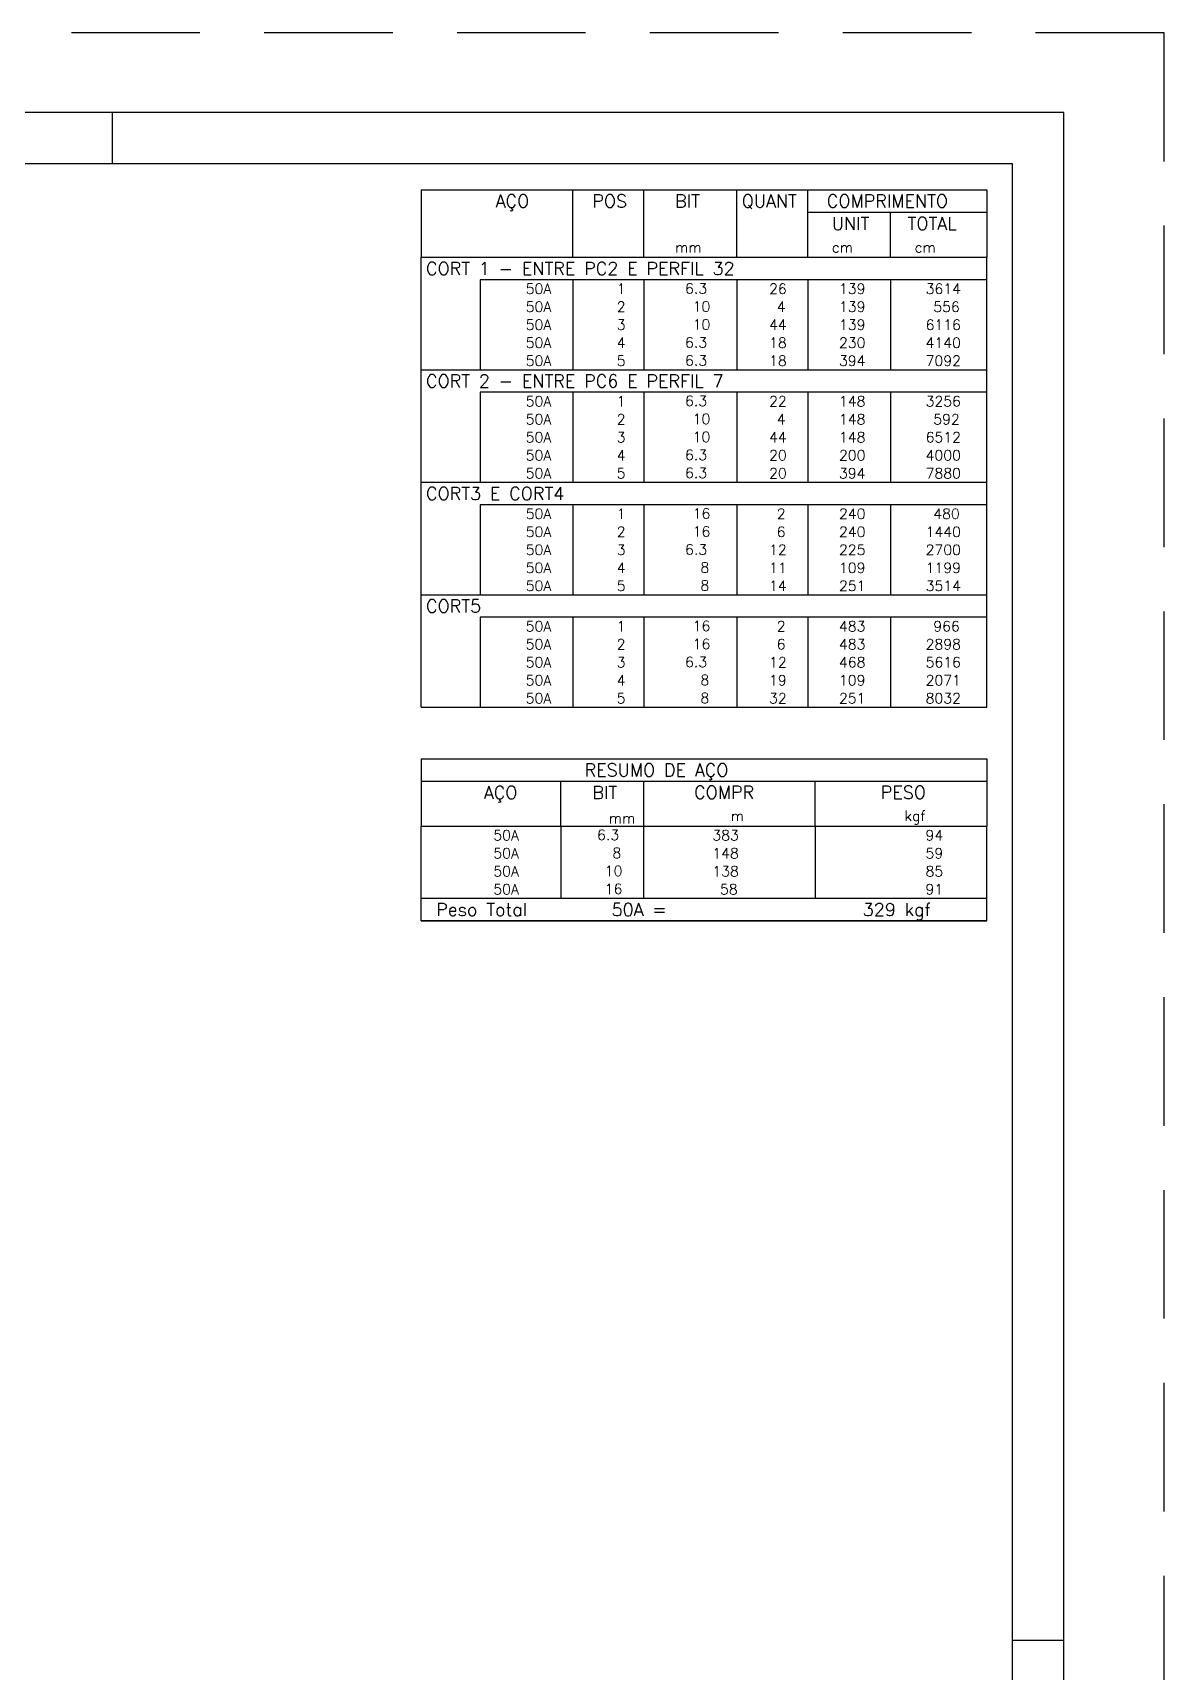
# Model space of a CAD drawing. Extents: x -1.9 to 86, y -1.2 to 61.3.
# Drawn here: x 64.05 to 86.05, y 29.43 to 61.31 of the extents above; entities that cross this region are included whole.
import ezdxf

# ---------------------------------------------------------------- set-up
doc = ezdxf.new("R2010")
doc.units = 0
doc.header["$MEASUREMENT"] = 0
doc.linetypes.add('HIDDEN', pattern=[0.375, 0.25, -0.125])
doc.layers.get('0').update_dxf_attribs({"linetype": 'CONTINUOUS'})
doc.layers.get('Defpoints').update_dxf_attribs({"linetype": 'CONTINUOUS'})
doc.layers.add('ARQ_FOLHA', color=7, linetype='CONTINUOUS')
doc.layers.add('PENA_02', color=2, linetype='CONTINUOUS')
doc.styles.get("Standard").update_dxf_attribs({"font": 'ROMANS.SHX'})

# ---------------------------------------------------------------- blocks, each defined once
blk = doc.blocks.new('FOLHA A1 - 841 X 594')
at = {"layer": 'ARQ_FOLHA', "color": 1}
for p, q in [((-185, 584), (-185, 594)), ((-10, 297), (0, 297))]:
    blk.add_line(p, q, dxfattribs=at)
for points in [[(-841, 0), (0, 0), (0, 594), (-841, 594)], [(-816, 10), (-10, 10), (-10, 584), (-816, 584)]]:
    blk.add_lwpolyline(points, close=True, dxfattribs=at)
at = {"layer": 'Defpoints', "color": 8, "linetype": 'HIDDEN', "ltscale": 100}
blk.add_lwpolyline([(-860.5, 609.5), (-860.5, -15.5), (19.5, -15.5), (19.5, 609.5)], close=True, dxfattribs=at)
blk = doc.blocks.new('*U23')
blk.add_blockref('FOLHA A1 - 841 X 594', (0, 0))

msp = doc.modelspace()

# ---------------------------------------------------------------- linework, layer by layer
at = {"layer": 'PENA_02', "linetype": 'Continuous'}
for p, q in [((71.6, 58.253), (71.6, 56.941)), ((71.6, 58.253), (82.6, 58.253)), ((74.55, 56.941), (74.55, 58.253)), ((75.93, 56.941), (75.93, 58.253)), ((77.74, 56.941), (77.74, 58.253)), ((79.12, 56.941), (79.12, 58.253)), ((82.6, 58.253), (82.6, 56.941)), ((79.12, 57.816), (82.6, 57.816)), ((80.73, 56.941), (80.73, 57.816)), ((71.6, 56.941), (82.6, 56.941)), ((71.6, 56.503), (71.6, 56.941)), ((71.6, 56.941), (82.6, 56.941)), ((82.6, 56.503), (82.6, 56.941)), ((71.6, 56.153), (71.6, 56.503)), ((82.6, 56.503), (72.75, 56.503)), ((72.75, 56.503), (72.75, 56.153)), ((74.55, 56.503), (74.55, 56.153)), ((75.93, 56.503), (75.93, 56.153)), ((77.74, 56.503), (77.74, 56.153)), ((79.12, 56.503), (79.12, 56.153)), ((80.73, 56.503), (80.73, 56.153)), ((82.6, 56.153), (82.6, 56.503)), ((71.6, 55.803), (71.6, 56.153)), ((72.75, 56.153), (72.75, 55.803)), ((74.55, 56.153), (74.55, 55.803)), ((75.93, 56.153), (75.93, 55.803)), ((77.74, 56.153), (77.74, 55.803)), ((79.12, 56.153), (79.12, 55.803)), ((80.73, 56.153), (80.73, 55.803)), ((82.6, 55.803), (82.6, 56.153)), ((71.6, 55.453), (71.6, 55.803)), ((72.75, 55.803), (72.75, 55.453)), ((74.55, 55.803), (74.55, 55.453)), ((75.93, 55.803), (75.93, 55.453)), ((77.74, 55.803), (77.74, 55.453)), ((79.12, 55.803), (79.12, 55.453)), ((80.73, 55.803), (80.73, 55.453)), ((82.6, 55.453), (82.6, 55.803)), ((71.6, 55.103), (71.6, 55.453)), ((72.75, 55.453), (72.75, 55.103)), ((74.55, 55.453), (74.55, 55.103)), ((75.93, 55.453), (75.93, 55.103)), ((77.74, 55.453), (77.74, 55.103)), ((79.12, 55.453), (79.12, 55.103)), ((80.73, 55.453), (80.73, 55.103)), ((82.6, 55.103), (82.6, 55.453)), ((71.6, 54.753), (71.6, 55.103)), ((72.75, 55.103), (72.75, 54.753)), ((74.55, 55.103), (74.55, 54.753)), ((75.93, 55.103), (75.93, 54.753)), ((77.74, 55.103), (77.74, 54.753)), ((79.12, 55.103), (79.12, 54.753)), ((80.73, 55.103), (80.73, 54.753)), ((82.6, 54.753), (82.6, 55.103)), ((71.6, 54.316), (71.6, 54.753)), ((71.6, 54.753), (82.6, 54.753)), ((82.6, 54.316), (82.6, 54.753)), ((71.6, 53.966), (71.6, 54.316)), ((82.6, 54.316), (72.75, 54.316)), ((72.75, 54.316), (72.75, 53.966)), ((74.55, 54.316), (74.55, 53.966)), ((75.93, 54.316), (75.93, 53.966)), ((77.74, 54.316), (77.74, 53.966)), ((79.12, 54.316), (79.12, 53.966)), ((80.73, 54.316), (80.73, 53.966)), ((82.6, 53.966), (82.6, 54.316)), ((71.6, 53.616), (71.6, 53.966)), ((72.75, 53.966), (72.75, 53.616)), ((74.55, 53.966), (74.55, 53.616)), ((75.93, 53.966), (75.93, 53.616)), ((77.74, 53.966), (77.74, 53.616)), ((79.12, 53.966), (79.12, 53.616)), ((80.73, 53.966), (80.73, 53.616)), ((82.6, 53.616), (82.6, 53.966)), ((71.6, 53.266), (71.6, 53.616)), ((72.75, 53.616), (72.75, 53.266)), ((74.55, 53.616), (74.55, 53.266)), ((75.93, 53.616), (75.93, 53.266)), ((77.74, 53.616), (77.74, 53.266)), ((79.12, 53.616), (79.12, 53.266)), ((80.73, 53.616), (80.73, 53.266)), ((82.6, 53.266), (82.6, 53.616)), ((71.6, 52.916), (71.6, 53.266)), ((72.75, 53.266), (72.75, 52.916)), ((74.55, 53.266), (74.55, 52.916)), ((75.93, 53.266), (75.93, 52.916)), ((77.74, 53.266), (77.74, 52.916)), ((79.12, 53.266), (79.12, 52.916)), ((80.73, 53.266), (80.73, 52.916)), ((82.6, 52.916), (82.6, 53.266)), ((71.6, 52.566), (71.6, 52.916)), ((72.75, 52.916), (72.75, 52.566)), ((74.55, 52.916), (74.55, 52.566)), ((75.93, 52.916), (75.93, 52.566)), ((77.74, 52.916), (77.74, 52.566)), ((79.12, 52.916), (79.12, 52.566)), ((80.73, 52.916), (80.73, 52.566)), ((82.6, 52.566), (82.6, 52.916)), ((71.6, 52.128), (71.6, 52.566)), ((71.6, 52.566), (82.6, 52.566)), ((82.6, 52.128), (82.6, 52.566)), ((71.6, 51.778), (71.6, 52.128)), ((82.6, 52.128), (72.75, 52.128)), ((72.75, 52.128), (72.75, 51.778)), ((74.55, 52.128), (74.55, 51.778)), ((75.93, 52.128), (75.93, 51.778)), ((77.74, 52.128), (77.74, 51.778)), ((79.12, 52.128), (79.12, 51.778)), ((80.73, 52.128), (80.73, 51.778)), ((82.6, 51.778), (82.6, 52.128)), ((71.6, 51.428), (71.6, 51.778)), ((72.75, 51.778), (72.75, 51.428)), ((74.55, 51.778), (74.55, 51.428)), ((75.93, 51.778), (75.93, 51.428)), ((77.74, 51.778), (77.74, 51.428)), ((79.12, 51.778), (79.12, 51.428)), ((80.73, 51.778), (80.73, 51.428)), ((82.6, 51.428), (82.6, 51.778)), ((71.6, 51.078), (71.6, 51.428)), ((72.75, 51.428), (72.75, 51.078)), ((74.55, 51.428), (74.55, 51.078)), ((75.93, 51.428), (75.93, 51.078)), ((77.74, 51.428), (77.74, 51.078)), ((79.12, 51.428), (79.12, 51.078)), ((80.73, 51.428), (80.73, 51.078)), ((82.6, 51.078), (82.6, 51.428)), ((71.6, 50.728), (71.6, 51.078)), ((72.75, 51.078), (72.75, 50.728)), ((74.55, 51.078), (74.55, 50.728)), ((75.93, 51.078), (75.93, 50.728)), ((77.74, 51.078), (77.74, 50.728)), ((79.12, 51.078), (79.12, 50.728)), ((80.73, 51.078), (80.73, 50.728)), ((82.6, 50.728), (82.6, 51.078)), ((71.6, 50.378), (71.6, 50.728)), ((72.75, 50.728), (72.75, 50.378)), ((74.55, 50.728), (74.55, 50.378)), ((75.93, 50.728), (75.93, 50.378)), ((77.74, 50.728), (77.74, 50.378)), ((79.12, 50.728), (79.12, 50.378)), ((80.73, 50.728), (80.73, 50.378)), ((82.6, 50.378), (82.6, 50.728)), ((71.6, 49.941), (71.6, 50.378)), ((71.6, 50.378), (82.6, 50.378)), ((82.6, 49.941), (82.6, 50.378)), ((71.6, 49.591), (71.6, 49.941)), ((82.6, 49.941), (72.75, 49.941)), ((72.75, 49.941), (72.75, 49.591)), ((74.55, 49.941), (74.55, 49.591)), ((75.93, 49.941), (75.93, 49.591)), ((77.74, 49.941), (77.74, 49.591)), ((79.12, 49.941), (79.12, 49.591)), ((80.73, 49.941), (80.73, 49.591)), ((82.6, 49.591), (82.6, 49.941)), ((71.6, 49.241), (71.6, 49.591)), ((72.75, 49.591), (72.75, 49.241)), ((74.55, 49.591), (74.55, 49.241)), ((75.93, 49.591), (75.93, 49.241)), ((77.74, 49.591), (77.74, 49.241)), ((79.12, 49.591), (79.12, 49.241)), ((80.73, 49.591), (80.73, 49.241)), ((82.6, 49.241), (82.6, 49.591)), ((71.6, 48.891), (71.6, 49.241)), ((72.75, 49.241), (72.75, 48.891)), ((74.55, 49.241), (74.55, 48.891)), ((75.93, 49.241), (75.93, 48.891)), ((77.74, 49.241), (77.74, 48.891)), ((79.12, 49.241), (79.12, 48.891)), ((80.73, 49.241), (80.73, 48.891)), ((82.6, 48.891), (82.6, 49.241)), ((71.6, 48.541), (71.6, 48.891)), ((72.75, 48.891), (72.75, 48.541)), ((74.55, 48.891), (74.55, 48.541)), ((75.93, 48.891), (75.93, 48.541)), ((77.74, 48.891), (77.74, 48.541)), ((79.12, 48.891), (79.12, 48.541)), ((80.73, 48.891), (80.73, 48.541)), ((82.6, 48.541), (82.6, 48.891)), ((71.6, 48.191), (71.6, 48.541)), ((72.75, 48.541), (72.75, 48.191)), ((74.55, 48.541), (74.55, 48.191)), ((75.93, 48.541), (75.93, 48.191)), ((77.74, 48.541), (77.74, 48.191)), ((79.12, 48.541), (79.12, 48.191)), ((80.73, 48.541), (80.73, 48.191)), ((82.6, 48.191), (82.6, 48.541)), ((71.6, 48.191), (82.6, 48.191)), ((71.6, 47.191), (71.6, 45.878)), ((71.6, 47.191), (82.6, 47.191)), ((82.6, 47.191), (82.6, 45.878)), ((71.6, 46.753), (82.6, 46.753)), ((74.32, 45.878), (74.32, 46.753)), ((75.93, 45.878), (75.93, 46.753)), ((79.265, 45.878), (79.265, 46.753)), ((71.6, 45.878), (82.6, 45.878)), ((71.6, 45.528), (71.6, 45.878)), ((74.32, 45.878), (74.32, 45.528)), ((75.93, 45.528), (75.93, 45.878)), ((79.265, 45.878), (79.265, 45.528)), ((82.6, 45.528), (82.6, 45.878)), ((71.6, 45.178), (71.6, 45.528)), ((74.32, 45.528), (74.32, 45.178)), ((75.93, 45.178), (75.93, 45.528)), ((79.265, 45.528), (79.265, 45.178)), ((82.6, 45.178), (82.6, 45.528)), ((71.6, 44.828), (71.6, 45.178)), ((74.32, 45.178), (74.32, 44.828)), ((75.93, 44.828), (75.93, 45.178)), ((79.265, 45.178), (79.265, 44.828)), ((82.6, 44.828), (82.6, 45.178)), ((71.6, 44.478), (71.6, 44.828)), ((74.32, 44.828), (74.32, 44.478)), ((75.93, 44.478), (75.93, 44.828)), ((79.265, 44.828), (79.265, 44.478)), ((82.6, 44.478), (82.6, 44.828)), ((71.6, 44.478), (82.6, 44.478)), ((71.6, 44.041), (71.6, 44.478)), ((71.6, 44.478), (82.6, 44.478)), ((82.6, 44.041), (82.6, 44.478)), ((82.6, 44.041), (71.6, 44.041)), ((71.6, 44.041), (82.6, 44.041))]:
    msp.add_line(p, q, dxfattribs=at)

# ---------------------------------------------------------------- block references
at = {"xscale": 0.09999999999999938, "yscale": 0.09999999999999938, "zscale": 0.09999999999999938}
msp.add_blockref('*U23', (84.1, 0.356), dxfattribs=at)

# ---------------------------------------------------------------- texts
at = {"layer": 'PENA_02', "linetype": 'Continuous'}
for s, height, p in [('AÇO', 0.25, (73.05, 57.909)), ('POS', 0.25, (74.93, 57.909)), ('BIT', 0.25, (76.54, 57.909)), ('QUANT', 0.25, (77.836, 57.909)), ('COMPRIMENTO', 0.25, (79.489, 57.909)), ('UNIT', 0.25, (79.587, 57.472)), ('TOTAL', 0.25, (81.059, 57.472)), ('mm', 0.2, (76.54, 57.034)), ('cm', 0.2, (79.587, 57.034)), ('cm', 0.2, (81.197, 57.034)), ('CORT 1 - ENTRE PC2 E PERFIL 32', 0.25, (71.696, 56.597)), ('     50A', 0.2, (72.89, 56.228)), ('  1', 0.2, (75.13, 56.228)), ('    6.3', 0.2, (76.137, 56.234)), ('   26', 0.2, (77.92, 56.228)), ('    139', 0.2, (79.13, 56.228)), ('   3614', 0.2, (80.964, 56.228)), ('     50A', 0.2, (72.89, 55.878)), ('  2', 0.2, (75.13, 55.878)), ('     10', 0.2, (76.137, 55.884)), ('    4', 0.2, (77.92, 55.878)), ('    139', 0.2, (79.13, 55.878)), ('    556', 0.2, (80.964, 55.878)), ('     50A', 0.2, (72.89, 55.528)), ('  3', 0.2, (75.13, 55.528)), ('     10', 0.2, (76.137, 55.534)), ('   44', 0.2, (77.92, 55.528)), ('    139', 0.2, (79.13, 55.528)), ('   6116', 0.2, (80.964, 55.528)), ('     50A', 0.2, (72.89, 55.178)), ('  4', 0.2, (75.13, 55.178)), ('    6.3', 0.2, (76.137, 55.184)), ('   18', 0.2, (77.92, 55.178)), ('    230', 0.2, (79.13, 55.178)), ('   4140', 0.2, (80.964, 55.178)), ('     50A', 0.2, (72.89, 54.828)), ('  5', 0.2, (75.13, 54.828)), ('    6.3', 0.2, (76.137, 54.834)), ('   18', 0.2, (77.92, 54.828)), ('    394', 0.2, (79.13, 54.828)), ('   7092', 0.2, (80.964, 54.828)), ('CORT 2 - ENTRE PC6 E PERFIL 7', 0.25, (71.696, 54.409)), ('     50A', 0.2, (72.89, 54.041)), ('  1', 0.2, (75.13, 54.041)), ('    6.3', 0.2, (76.137, 54.047)), ('   22', 0.2, (77.92, 54.041)), ('    148', 0.2, (79.13, 54.041)), ('   3256', 0.2, (80.964, 54.041)), ('     50A', 0.2, (72.89, 53.691)), ('  2', 0.2, (75.13, 53.691)), ('     10', 0.2, (76.137, 53.697)), ('    4', 0.2, (77.92, 53.691)), ('    148', 0.2, (79.13, 53.691)), ('    592', 0.2, (80.964, 53.691)), ('     50A', 0.2, (72.89, 53.341)), ('  3', 0.2, (75.13, 53.341)), ('     10', 0.2, (76.137, 53.347)), ('   44', 0.2, (77.92, 53.341)), ('    148', 0.2, (79.13, 53.341)), ('   6512', 0.2, (80.964, 53.341)), ('     50A', 0.2, (72.89, 52.991)), ('  4', 0.2, (75.13, 52.991)), ('    6.3', 0.2, (76.137, 52.997)), ('   20', 0.2, (77.92, 52.991)), ('    200', 0.2, (79.13, 52.991)), ('   4000', 0.2, (80.964, 52.991)), ('     50A', 0.2, (72.89, 52.641)), ('  5', 0.2, (75.13, 52.641)), ('    6.3', 0.2, (76.137, 52.647)), ('   20', 0.2, (77.92, 52.641)), ('    394', 0.2, (79.13, 52.641)), ('   7880', 0.2, (80.964, 52.641)), ('CORT3 E CORT4', 0.25, (71.696, 52.222)), ('     50A', 0.2, (72.89, 51.853)), ('  1', 0.2, (75.13, 51.853)), ('     16', 0.2, (76.137, 51.859)), ('    2', 0.2, (77.92, 51.853)), ('    240', 0.2, (79.13, 51.853)), ('    480', 0.2, (80.964, 51.853)), ('     50A', 0.2, (72.89, 51.503)), ('  2', 0.2, (75.13, 51.503)), ('     16', 0.2, (76.137, 51.509)), ('    6', 0.2, (77.92, 51.503)), ('    240', 0.2, (79.13, 51.503)), ('   1440', 0.2, (80.964, 51.503)), ('     50A', 0.2, (72.89, 51.153)), ('  3', 0.2, (75.13, 51.153)), ('    6.3', 0.2, (76.137, 51.159)), ('   12', 0.2, (77.92, 51.153)), ('    225', 0.2, (79.13, 51.153)), ('   2700', 0.2, (80.964, 51.153)), ('     50A', 0.2, (72.89, 50.803)), ('  4', 0.2, (75.13, 50.803)), ('      8', 0.2, (76.137, 50.809)), ('   11', 0.2, (77.92, 50.803)), ('    109', 0.2, (79.13, 50.803)), ('   1199', 0.2, (80.964, 50.803)), ('     50A', 0.2, (72.89, 50.453)), ('  5', 0.2, (75.13, 50.453)), ('      8', 0.2, (76.137, 50.459)), ('   14', 0.2, (77.92, 50.453)), ('    251', 0.2, (79.13, 50.453)), ('   3514', 0.2, (80.964, 50.453)), ('CORT5', 0.25, (71.696, 50.034)), ('     50A', 0.2, (72.89, 49.666)), ('  1', 0.2, (75.13, 49.666)), ('     16', 0.2, (76.137, 49.672)), ('    2', 0.2, (77.92, 49.666)), ('    483', 0.2, (79.13, 49.666)), ('    966', 0.2, (80.964, 49.666)), ('     50A', 0.2, (72.89, 49.316)), ('  2', 0.2, (75.13, 49.316)), ('     16', 0.2, (76.137, 49.322)), ('    6', 0.2, (77.92, 49.316)), ('    483', 0.2, (79.13, 49.316)), ('   2898', 0.2, (80.964, 49.316)), ('     50A', 0.2, (72.89, 48.966)), ('  3', 0.2, (75.13, 48.966)), ('    6.3', 0.2, (76.137, 48.972)), ('   12', 0.2, (77.92, 48.966)), ('    468', 0.2, (79.13, 48.966)), ('   5616', 0.2, (80.964, 48.966)), ('     50A', 0.2, (72.89, 48.616)), ('  4', 0.2, (75.13, 48.616)), ('      8', 0.2, (76.137, 48.622)), ('   19', 0.2, (77.92, 48.616)), ('    109', 0.2, (79.13, 48.616)), ('   2071', 0.2, (80.964, 48.616)), ('     50A', 0.2, (72.89, 48.266)), ('  5', 0.2, (75.13, 48.266)), ('      8', 0.2, (76.137, 48.272)), ('   32', 0.2, (77.92, 48.266)), ('    251', 0.2, (79.13, 48.266)), ('   8032', 0.2, (80.964, 48.266)), ('RESUMO DE AÇO', 0.25, (74.78, 46.847)), ('AÇO', 0.25, (72.82, 46.409)), ('BIT', 0.25, (74.93, 46.409)), ('COMPR', 0.25, (76.909, 46.413)), ('PESO', 0.25, (80.538, 46.413)), ('mm', 0.2, (75.251, 45.935)), ('m', 0.2, (77.623, 45.982)), ('kgf', 0.2, (81.001, 45.982)), ('     50A', 0.2, (72.26, 45.603)), ('    6.3', 0.2, (74.427, 45.609)), ('    383', 0.2, (76.668, 45.603)), ('      94', 0.2, (80.515, 45.603)), ('     50A', 0.2, (72.26, 45.253)), ('      8', 0.2, (74.427, 45.259)), ('    148', 0.2, (76.668, 45.253)), ('      59', 0.2, (80.515, 45.253)), ('     50A', 0.2, (72.26, 44.903)), ('     10', 0.2, (74.427, 44.909)), ('    138', 0.2, (76.668, 44.903)), ('      85', 0.2, (80.515, 44.903)), ('     50A', 0.2, (72.26, 44.553)), ('     16', 0.2, (74.427, 44.559)), ('     58', 0.2, (76.668, 44.553)), ('      91', 0.2, (80.515, 44.553)), ('Peso Total        50A =', 0.25, (71.893, 44.134)), ('     329 kgf', 0.25, (79.257, 44.134))]:
    msp.add_text(s, height=height, dxfattribs=at).set_placement(p)

doc.saveas('drawing.dxf')
